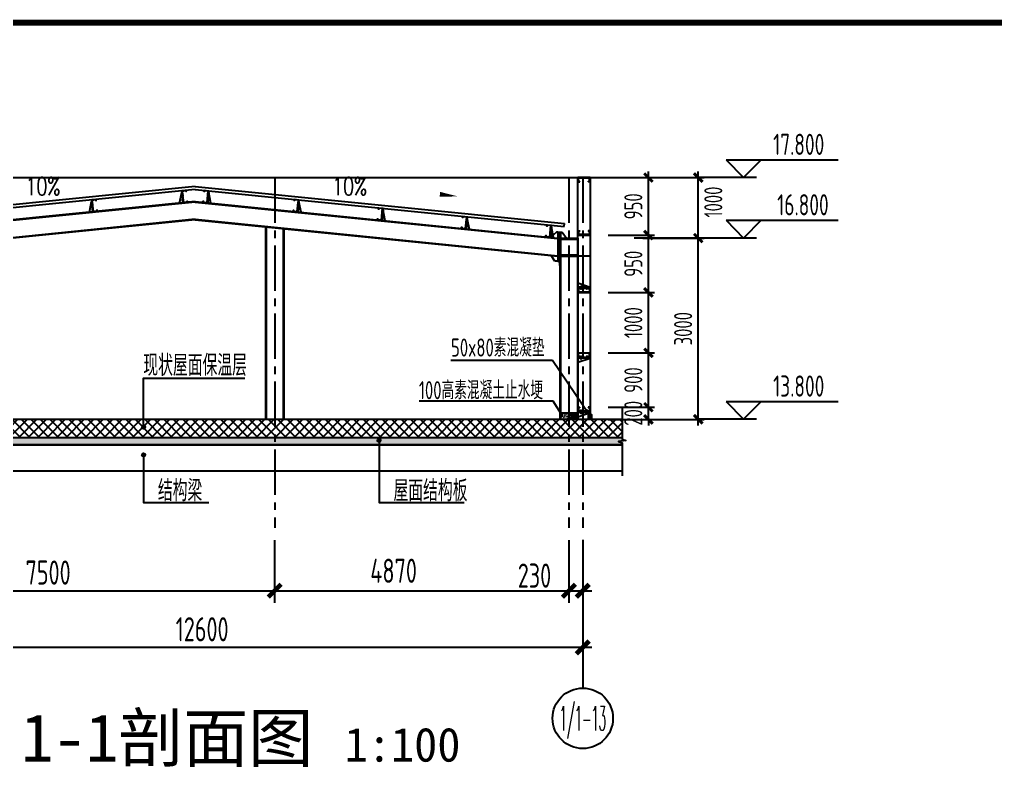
# Model space of a CAD drawing. Extents: x 670693 to 730093, y 227832 to 493926.
# Drawn here: x 682709 to 698863, y 303745 to 316206 of the extents above; entities that cross this region are included whole.
import ezdxf
from ezdxf.enums import TextEntityAlignment as Align

# ---------------------------------------------------------------- set-up
doc = ezdxf.new("R2010")
doc.units = 0
doc.header["$LTSCALE"] = 1000
doc.linetypes.add('30', pattern=[0])
doc.linetypes.add('CENTER2', pattern=[1.125, 0.75, -0.125, 0.125, -0.125])
doc.layers.get('0').update_dxf_attribs({"linetype": 'CONTINUOUS'})
doc.layers.get('Defpoints').update_dxf_attribs({"linetype": 'CONTINUOUS'})
for name, color, linetype in [('AXIS', 253, '30'), ('AXIS_DIM', 3, 'CONTINUOUS'), ('AXIS_NUM', 7, 'CONTINUOUS'), ('BEAM_CON', 3, 'CONTINUOUS'), ('DIM', 3, 'CONTINUOUS'), ('DIM_SYMB', 3, 'CONTINUOUS'), ('HATCH', 254, 'CONTINUOUS'), ('Prof', 2, 'CONTINUOUS'), ('PUB_TEXT', 7, 'CONTINUOUS'), ('PUB_TITLE', 4, 'CONTINUOUS'), ('PZ', 11, 'CONTINUOUS'), ('梁原位标注竖向', 7, 'CONTINUOUS')]:
    doc.layers.add(name, color=color, linetype=linetype)
doc.styles.add('_TCH_DIM', font='SIMPLEX', dxfattribs={"bigfont": 'GBCBIG'})
doc.styles.add('TSSD_Axis', font='Complex.shx', dxfattribs={"width": 0.7, "bigfont": 'hztxt.shx'})
doc.styles.add('TSSD_Dimension', font='Tssdeng.shx', dxfattribs={"width": 0.7, "bigfont": 'hztxt.shx'})
doc.styles.add('黑体', font='simhei.ttf')
doc.dimstyles.new('TSSD_100_100$0', dxfattribs={"dimtxt": 300, "dimasz": 100, "dimexe": 100, "dimexo": 300, "dimgap": 100, "dimtad": 1, "dimdec": 0, "dimzin": 0, "dimdsep": 46, "dimtxsty": 'TSSD_Dimension', "dimblk": 'ARCHTICK', "dimcen": 0, "dimdle": 100, "dimclrd": 3, "dimclre": 3, "dimclrt": 7, "dimazin": 0, "dimtfac": 1, "dimtdec": 0, "dimtix": 1, "dimtmove": 2, "dimatfit": 3, "dimldrblk": 'ARCHTICK', "dimfxl": 1, "dimtolj": 1, "dimtzin": 0, "dimarcsym": 0})
pattern_1 = [(45, (759558.17, 381594.03), (-78.57724, 78.57724), []), (135, (759558.17, 381594.03), (-78.57724, -78.57724), [])]
pattern_2 = [(130, (611676.564, 381594.028), (-35.863009, -3.137607), [3.75, -41.25]), (185, (611676.564, 381594.03), (6.937567, 37.609607), [3, -33]), (79.5486, (611673.575, 381593.767), (-28.925469, 34.471977), [3.18701, -35.057106]), (133.8158, (611676.564, 381604.03), (-53.362052, -8.27595), [5.625, -61.875]), (83.3644, (611672.117, 381603.34), (-46.733135, 48.705894), [4.780514, -52.58565]), (188.8158, (611676.564, 381604.03), (-46.733097, 48.70593), [4.5, -49.5]), (159, (611671.564, 381601.528), (-29.845353, -20.1309445), [3.75, -41.25]), (214, (611671.564, 381601.53), (-12.165767, 36.257502), [3, -33]), (108.5486, (611669.077, 381599.85), (-42.011131, 16.126525), [3.18701, -35.057106]), (142.5, (611676.564, 381594.028), (-0.6079928, 16.6446927), [0, -32.6, 0, -33.5, 0, -33.125]), (172.5, (611676.564, 381594.028), (-13.153477, 19.7205856), [0, -19.1, 0, -31.85, 0, -12.625]), (212.5, (611687.714, 381594.028), (-26.6911218, -1.1277436), [0, -12.5, 0, -39, 0, -51.75]), (222.5, (611692.714, 381594.028), (-29.1593085, 5.005249), [0, -16.25, 0, -25.9, 0, -36.75])]

# ---------------------------------------------------------------- blocks, each defined once
blk = doc.blocks.new('_ArchTick')
at = {"color": 0, "linetype": 'ByBlock', "const_width": 0.5}
blk.add_lwpolyline([(-0.71, -0.71), (0.71, 0.71)], dxfattribs=at)
blk = doc.blocks.new('*D13')
at = {"layer": 'Defpoints', "color": 0, "transparency": 16777216}
for p in [(692152, 309789), (693119, 309789), (692152, 309589)]:
    blk.add_point(p, dxfattribs=at)
at = {"layer": 'DIM', "color": 3, "lineweight": -2, "transparency": 16777216}
for p, q in [((693119, 309789), (693119, 309889)), ((692452, 309789), (693219, 309789)), ((693119, 309589), (693119, 309789)), ((692452, 309589), (693219, 309589)), ((693119, 309589), (693119, 309489))]:
    blk.add_line(p, q, dxfattribs=at)
at = {"layer": 'DIM', "color": 3, "lineweight": -2, "transparency": 16777216, "xscale": 100, "yscale": 100, "zscale": 100}
for p, rotation in [((693119, 309789), 270), ((693119, 309589), 90)]:
    blk.add_blockref('_ArchTick', p, dxfattribs=dict(at, rotation=rotation))
at = {"layer": 'DIM', "color": 7, "transparency": 16777216, "insert": (692869, 309689), "char_height": 300, "attachment_point": 5, "rotation": 90, "style": 'TSSD_Dimension'}
blk.add_mtext('\\A1;200', dxfattribs=at)
blk = doc.blocks.new('*D14')
at = {"layer": 'Defpoints', "color": 0, "transparency": 16777216}
for p in [(692152, 310689), (693119, 310689), (692152, 309789)]:
    blk.add_point(p, dxfattribs=at)
at = {"layer": 'DIM', "color": 3, "lineweight": -2, "transparency": 16777216}
for p, q in [((692452, 310689), (693219, 310689)), ((693119, 309689), (693119, 310789)), ((692452, 309789), (693219, 309789))]:
    blk.add_line(p, q, dxfattribs=at)
at = {"layer": 'DIM', "color": 3, "lineweight": -2, "transparency": 16777216, "xscale": 100, "yscale": 100, "zscale": 100}
for p, rotation in [((693119, 310689), 90), ((693119, 309789), 270)]:
    blk.add_blockref('_ArchTick', p, dxfattribs=dict(at, rotation=rotation))
at = {"layer": 'DIM', "color": 7, "transparency": 16777216, "insert": (692869, 310239), "char_height": 300, "attachment_point": 5, "rotation": 90, "style": 'TSSD_Dimension'}
blk.add_mtext('\\A1;900', dxfattribs=at)
blk = doc.blocks.new('*D15')
at = {"layer": 'Defpoints', "color": 0, "transparency": 16777216}
for p in [(692152, 311689), (693119, 311689), (692152, 310689)]:
    blk.add_point(p, dxfattribs=at)
at = {"layer": 'DIM', "color": 3, "lineweight": -2, "transparency": 16777216}
for p, q in [((693119, 310589), (693119, 311789)), ((692452, 311689), (693219, 311689)), ((692452, 310689), (693219, 310689))]:
    blk.add_line(p, q, dxfattribs=at)
at = {"layer": 'DIM', "color": 3, "lineweight": -2, "transparency": 16777216, "xscale": 100, "yscale": 100, "zscale": 100}
for p, rotation in [((693119, 311689), 90), ((693119, 310689), 270)]:
    blk.add_blockref('_ArchTick', p, dxfattribs=dict(at, rotation=rotation))
at = {"layer": 'DIM', "color": 7, "transparency": 16777216, "insert": (692869, 311189), "char_height": 300, "attachment_point": 5, "rotation": 90, "style": 'TSSD_Dimension'}
blk.add_mtext('\\A1;1000', dxfattribs=at)
blk = doc.blocks.new('*D16')
at = {"layer": 'Defpoints', "color": 0, "transparency": 16777216}
for p in [(692152, 312639), (693119, 312639), (692152, 311689)]:
    blk.add_point(p, dxfattribs=at)
at = {"layer": 'DIM', "color": 3, "lineweight": -2, "transparency": 16777216}
for p, q in [((692452, 312639), (693219, 312639)), ((693119, 311589), (693119, 312739)), ((692452, 311689), (693219, 311689))]:
    blk.add_line(p, q, dxfattribs=at)
at = {"layer": 'DIM', "color": 3, "lineweight": -2, "transparency": 16777216, "xscale": 100, "yscale": 100, "zscale": 100}
for p, rotation in [((693119, 312639), 90), ((693119, 311689), 270)]:
    blk.add_blockref('_ArchTick', p, dxfattribs=dict(at, rotation=rotation))
at = {"layer": 'DIM', "color": 7, "transparency": 16777216, "insert": (692869, 312164), "char_height": 300, "attachment_point": 5, "rotation": 90, "style": 'TSSD_Dimension'}
blk.add_mtext('\\A1;950', dxfattribs=at)
blk = doc.blocks.new('*D17')
at = {"layer": 'Defpoints', "color": 0, "transparency": 16777216}
for p in [(692152, 313589), (693119, 313589), (692152, 312639)]:
    blk.add_point(p, dxfattribs=at)
at = {"layer": 'DIM', "color": 3, "lineweight": -2, "transparency": 16777216}
for p, q in [((692452, 313589), (693219, 313589)), ((693119, 312539), (693119, 313689)), ((692452, 312639), (693219, 312639))]:
    blk.add_line(p, q, dxfattribs=at)
at = {"layer": 'DIM', "color": 3, "lineweight": -2, "transparency": 16777216, "xscale": 100, "yscale": 100, "zscale": 100}
for p, rotation in [((693119, 313589), 90), ((693119, 312639), 270)]:
    blk.add_blockref('_ArchTick', p, dxfattribs=dict(at, rotation=rotation))
at = {"layer": 'DIM', "color": 7, "transparency": 16777216, "insert": (692869, 313114), "char_height": 300, "attachment_point": 5, "rotation": 90, "style": 'TSSD_Dimension'}
blk.add_mtext('\\A1;950', dxfattribs=at)
blk = doc.blocks.new('*D18')
at = {"layer": 'Defpoints', "color": 0, "transparency": 16777216}
for p in [(692727, 312589), (693943, 312589), (692727, 309589)]:
    blk.add_point(p, dxfattribs=at)
at = {"layer": 'DIM', "color": 3, "lineweight": -2, "transparency": 16777216}
for p, q in [((693027, 312589), (694043, 312589)), ((693943, 309489), (693943, 312689)), ((693027, 309589), (694043, 309589))]:
    blk.add_line(p, q, dxfattribs=at)
at = {"layer": 'DIM', "color": 3, "lineweight": -2, "transparency": 16777216, "xscale": 100, "yscale": 100, "zscale": 100}
for p, rotation in [((693943, 312589), 90), ((693943, 309589), 270)]:
    blk.add_blockref('_ArchTick', p, dxfattribs=dict(at, rotation=rotation))
at = {"layer": 'DIM', "color": 7, "transparency": 16777216, "insert": (693693, 311089), "char_height": 300, "attachment_point": 5, "rotation": 90, "style": 'TSSD_Dimension'}
blk.add_mtext('\\A1;3000', dxfattribs=at)
blk = doc.blocks.new('*D19')
at = {"layer": 'Defpoints', "color": 0, "transparency": 16777216}
for p in [(692727, 313589), (693943, 313589), (692727, 312589)]:
    blk.add_point(p, dxfattribs=at)
at = {"layer": 'DIM', "color": 3, "lineweight": -2, "transparency": 16777216}
for p, q in [((693027, 313589), (694043, 313589)), ((693943, 312489), (693943, 313689)), ((693027, 312589), (694043, 312589))]:
    blk.add_line(p, q, dxfattribs=at)
at = {"layer": 'DIM', "color": 3, "lineweight": -2, "transparency": 16777216, "xscale": 100, "yscale": 100, "zscale": 100}
for p, rotation in [((693943, 313589), 90), ((693943, 312589), 270)]:
    blk.add_blockref('_ArchTick', p, dxfattribs=dict(at, rotation=rotation))
at = {"layer": 'DIM', "color": 7, "transparency": 16777216, "insert": (694193, 313185), "char_height": 300, "attachment_point": 5, "rotation": 90, "style": 'TSSD_Dimension'}
blk.add_mtext('\\A1;1000', dxfattribs=at)
blk = doc.blocks.new('23xc')
at = {"color": 3}
for q in [(43, 176), (52, 5)]:
    blk.add_line((35, 175), q, dxfattribs=at)
at = {"layer": 'DIM', "color": 3}
for p, q in [((0, 0), (35, 175)), ((68, 121), (27, 117)), ((73, 49), (32, 45))]:
    blk.add_line(p, q, dxfattribs=at)
blk.add_lwpolyline([(111, 192), (109, 212), (40, 205), (60, 6), (129, 13), (127, 33), (123, 33), (125, 17), (63, 10), (44, 201), (106, 208), (107, 192), (111, 192), (109, 212)], dxfattribs=at)
blk = doc.blocks.new('ts_axno')
at = {"color": 0, "linetype": 'ByBlock', "lineweight": -2}
blk.add_circle((0, 0), 0.5, dxfattribs=at)
at = {"color": 0, "linetype": 'ByBlock', "lineweight": -2, "style": 'TSSD_Axis', "width": 0.7}
blk.add_attdef('A', text='', height=0.6, dxfattribs=at).set_placement((0, 0), align=Align.MIDDLE_CENTER)
blk = doc.blocks.new('*D20')
at = {"layer": 'Defpoints', "color": 0, "transparency": 16777216}
for p in [(679432, 307992), (686932, 307992), (686932, 306753)]:
    blk.add_point(p, dxfattribs=at)
at = {"layer": 'DIM', "color": 3, "lineweight": -2, "transparency": 16777216}
for p, q in [((679432, 307592), (679432, 306553)), ((686932, 307592), (686932, 306553)), ((679282, 306753), (687082, 306753))]:
    blk.add_line(p, q, dxfattribs=at)
at = {"layer": 'DIM', "color": 3, "lineweight": -2, "transparency": 16777216, "xscale": 150, "yscale": 150, "zscale": 150, "rotation": 180}
blk.add_blockref('_ArchTick', (679432, 306753), dxfattribs=at)
at = {"layer": 'DIM', "color": 3, "lineweight": -2, "transparency": 16777216, "xscale": 150, "yscale": 150, "zscale": 150}
blk.add_blockref('_ArchTick', (686932, 306753), dxfattribs=at)
at = {"layer": 'DIM', "color": 7, "transparency": 16777216, "insert": (683182, 307053), "char_height": 400, "attachment_point": 5, "style": 'TSSD_Dimension'}
blk.add_mtext('\\A1;7500', dxfattribs=at)
blk = doc.blocks.new('*D21')
at = {"layer": 'Defpoints', "color": 0, "transparency": 16777216}
for p in [(691802, 307992), (692032, 307992), (692032, 306753)]:
    blk.add_point(p, dxfattribs=at)
at = {"layer": 'DIM', "color": 3, "lineweight": -2, "transparency": 16777216}
for p, q in [((691802, 307592), (691802, 306553)), ((692032, 307592), (692032, 306553)), ((691652, 306753), (692182, 306753))]:
    blk.add_line(p, q, dxfattribs=at)
at = {"layer": 'DIM', "color": 3, "lineweight": -2, "transparency": 16777216, "xscale": 150, "yscale": 150, "zscale": 150, "rotation": 180}
blk.add_blockref('_ArchTick', (691802, 306753), dxfattribs=at)
at = {"layer": 'DIM', "color": 3, "lineweight": -2, "transparency": 16777216, "xscale": 150, "yscale": 150, "zscale": 150}
blk.add_blockref('_ArchTick', (692032, 306753), dxfattribs=at)
at = {"layer": 'DIM', "color": 7, "transparency": 16777216, "insert": (691233, 307003), "char_height": 400, "attachment_point": 5, "style": 'TSSD_Dimension'}
blk.add_mtext('\\A1;230', dxfattribs=at)
blk = doc.blocks.new('*D22')
at = {"layer": 'Defpoints', "color": 0, "transparency": 16777216}
for p in [(679432, 307993), (692032, 307993), (679432, 305815)]:
    blk.add_point(p, dxfattribs=at)
at = {"layer": 'DIM', "color": 3, "lineweight": -2, "transparency": 16777216}
for p, q in [((679432, 307593), (679432, 305615)), ((692032, 307593), (692032, 305615)), ((692182, 305815), (679282, 305815))]:
    blk.add_line(p, q, dxfattribs=at)
at = {"layer": 'DIM', "color": 3, "lineweight": -2, "transparency": 16777216, "xscale": 150, "yscale": 150, "zscale": 150, "rotation": 180}
blk.add_blockref('_ArchTick', (679432, 305815), dxfattribs=at)
at = {"layer": 'DIM', "color": 3, "lineweight": -2, "transparency": 16777216, "xscale": 150, "yscale": 150, "zscale": 150}
blk.add_blockref('_ArchTick', (692032, 305815), dxfattribs=at)
at = {"layer": 'DIM', "color": 7, "transparency": 16777216, "insert": (685732, 306115), "char_height": 400, "attachment_point": 5, "style": 'TSSD_Dimension'}
blk.add_mtext('\\A1;12600', dxfattribs=at)
blk = doc.blocks.new('*D129')
at = {"layer": 'Defpoints', "color": 0, "transparency": 16777216}
for p in [(686932, 307992), (691802, 307992), (691802, 306753)]:
    blk.add_point(p, dxfattribs=at)
at = {"layer": 'DIM', "color": 3, "lineweight": -2, "transparency": 16777216}
for p, q in [((686932, 307592), (686932, 306553)), ((691802, 307592), (691802, 306553)), ((686782, 306753), (691952, 306753))]:
    blk.add_line(p, q, dxfattribs=at)
at = {"layer": 'DIM', "color": 3, "lineweight": -2, "transparency": 16777216, "xscale": 150, "yscale": 150, "zscale": 150, "rotation": 180}
blk.add_blockref('_ArchTick', (686932, 306753), dxfattribs=at)
at = {"layer": 'DIM', "color": 3, "lineweight": -2, "transparency": 16777216, "xscale": 150, "yscale": 150, "zscale": 150}
blk.add_blockref('_ArchTick', (691802, 306753), dxfattribs=at)
at = {"layer": 'DIM', "color": 7, "transparency": 16777216, "insert": (688901, 307083), "char_height": 400, "attachment_point": 5, "style": 'TSSD_Dimension'}
blk.add_mtext('\\A1;4870', dxfattribs=at)

msp = doc.modelspace()

# ---------------------------------------------------------------- hatches: boundary and pattern name
h = msp.add_hatch(color=0)
edge = h.paths.add_edge_path()
edge.add_arc((684761.8, 309459.2), 27.3, 0, 360)
h = msp.add_hatch(color=0)
edge = h.paths.add_edge_path()
edge.add_arc((688661.2, 309240.6), 27.3, 0, 360)
h = msp.add_hatch(color=0)
edge = h.paths.add_edge_path()
edge.add_arc((684761.8, 308999.4), 27.3, 0, 360)
at = {"layer": 'HATCH'}
h = msp.add_hatch(dxfattribs=at)
h.set_pattern_fill('CONCRETE', color=256, scale=5, style=0)
h.set_pattern_definition(pattern_2)
h.paths.add_polyline_path([(691662.4, 309689.1), (691802.4, 309689.1), (691802.4, 309589.1), (691662.4, 309589.1)])
h = msp.add_hatch(dxfattribs=at)
h.set_pattern_fill('CONCRETE', color=256, scale=5, style=0)
h.set_pattern_definition(pattern_2)
h.paths.add_polyline_path([(691802.4, 309689.1), (691942.4, 309689.1), (691942.4, 309589.1), (691802.4, 309589.1)])
h = msp.add_hatch(dxfattribs=at)
h.set_pattern_fill('HOLE_MATETIEL', color=256, scale=35, style=0)
h.set_pattern_definition(pattern_1)
h.paths.add_polyline_path([(691802.4, 309589.1), (679432.4, 309589.1), (679432.4, 309289.1), (691802.4, 309289.1)])
h = msp.add_hatch(dxfattribs=at)
h.set_pattern_fill('HOLE_MATETIEL', color=256, scale=35, style=0)
h.set_pattern_definition(pattern_1)
h.paths.add_polyline_path([(692032.4, 309589.1), (691802.4, 309589.1), (691802.4, 309289.1), (692032.4, 309289.1)])
h = msp.add_hatch(dxfattribs=at)
h.set_pattern_fill('HOLE_MATETIEL', color=256, scale=35, style=0)
h.set_pattern_definition([(135, (611676.56, 381594.03), (78.57724, 78.57724), []), (45, (611676.56, 381594.03), (78.57724, -78.57724), [])])
h.paths.add_polyline_path([(691802.4, 309589.1), (692506.3, 309589.1), (692506.3, 309289.1), (691802.4, 309289.1)])
h = msp.add_hatch(dxfattribs=at)
h.set_pattern_fill('HOLE_MATETIEL', color=256, scale=35, style=0)
h.set_pattern_definition(pattern_1)
h.paths.add_polyline_path([(692682.5, 309589.1), (692032.4, 309589.1), (692032.4, 309289.1), (692682.5, 309289.1)])
h = msp.add_hatch(dxfattribs=at)
h.set_pattern_fill('CONCRETE', color=256, scale=5, style=0)
h.set_pattern_definition([(50, (13070, 0), (35.8630091, -3.1376067), [3.75, -41.25]), (355, (13070, 0), (-6.9375667, 37.6096067), [3, -33]), (100.4514, (13072.99, -0.26), (28.9254691, 34.4719771), [3.1870095, -35.0571056]), (46.1842, (13070, 10), (53.3620524, -8.2759507), [5.625, -61.875]), (96.6356, (13074.447, 9.31), (46.7331353, 48.7058935), [4.7805144, -52.58565]), (351.1842, (13070, 10), (46.7330973, 48.70593), [4.5, -49.5]), (21, (13075, 7.5), (29.8453526, -20.1309445), [3.75, -41.25]), (326, (13075, 7.5), (12.1657666, 36.2575023), [3, -33]), (71.4514, (13077.487, 5.822), (42.0111314, 16.1265248), [3.1870095, -35.0571056]), (37.5, (13070, 0), (0.60799277, 16.6446927), [0, -32.6, 0, -33.5, 0, -33.125]), (7.5, (13070, 0), (13.15347687, 19.7205856), [0, -19.1, 0, -31.85, 0, -12.625]), (327.5, (13058.85, 0), (26.6911218, -1.12774359), [0, -12.5, 0, -39, 0, -51.75]), (317.5, (13053.85, 0), (29.1593085, 5.0052491), [0, -16.25, 0, -25.9, 0, -36.75])])
h.paths.add_polyline_path([(692125.8, 309669.1), (692175.8, 309669.1), (692175.8, 309589.1), (692125.8, 309589.1)])
h = msp.add_hatch(dxfattribs=at)
h.set_pattern_fill('ARMORED', color=256, scale=25, style=0)
h.set_pattern_definition([(50, (759558.17, 381594.03), (179.31505, -15.68803), [18.75, -206.25]), (355, (759558.17, 381594.03), (-34.68783, 188.04803), [15, -165]), (100.4514, (759573.12, 381592.72), (144.62735, 172.35989), [15.93505, -175.28553]), (46.1842, (759558.17, 381644.03), (266.81026, -41.37975), [28.125, -309.375]), (96.6356, (759580.4, 381640.58), (233.6657, 243.52947), [23.9026, -262.92825]), (351.1842, (759558.17, 381644.03), (233.6655, 243.52965), [22.5, -247.5]), (21, (759583.17, 381631.53), (149.22676, -100.65472), [18.75, -206.25]), (326, (759583.17, 381631.53), (60.82883, 181.2875), [15, -165]), (71.4514, (759595.61, 381623.14), (210.05566, 80.63262), [15.93505, -175.28553]), (37.5, (759558.175, 381594.03), (3.039964, 83.223463), [0, -163, 0, -167.5, 0, -165.625]), (7.5, (759558.175, 381594.03), (65.767384, 98.60293), [0, -95.5, 0, -159.25, 0, -63.125]), (327.5, (759502.425, 381594.03), (133.45561, -5.638718), [0, -62.5, 0, -195, 0, -258.75]), (317.5, (759477.42, 381594.03), (145.79654, 25.02625), [0, -81.25, 0, -129.5, 0, -183.75]), (45, (759558.17, 381594.03), (-88.38835, 88.38835), [])])
h.paths.add_polyline_path([(678728.4, 309289.1), (692682.5, 309289.1), (692682.5, 309260.8), (692745.8, 309238.2), (692625.3, 309224.5), (692682.5, 309201.1), (692682.5, 309169.1), (678728.4, 309169.1), (678728.4, 309201.1), (678671.3, 309224.5), (678791.7, 309238.2), (678728.4, 309260.8)])

# ---------------------------------------------------------------- linework, layer by layer
at = {"color": 3}
for p, q in [((679282.4, 313589.1), (691952.4, 313589.1)), ((692152.4, 313589.1), (691952.4, 313589.1)), ((691952.4, 312589.1), (691952.4, 313589.1)), ((692152.4, 313589.1), (692152.4, 309669.1)), ((686782.4, 312773.9), (686782.4, 309589.1)), ((686792.4, 312772.9), (686792.4, 309589.1)), ((687072.4, 312744.7), (687072.4, 309589.1)), ((687082.4, 312743.7), (687082.4, 309589.1)), ((691595.2, 312689.1), (691499.8, 312600.9)), ((691617.2, 312689.1), (691595.2, 312689.1)), ((691617.2, 312689.1), (691662.4, 312689.1)), ((691617.2, 312689.1), (691617.2, 312204.8)), ((691639.8, 312689.1), (691639.8, 312204.8)), ((691639.8, 312204.8), (691639.8, 312689.1)), ((691662.4, 312689.1), (691662.4, 309589.1)), ((691662.4, 312689.1), (691692.1, 312689.1)), ((691662.4, 312589.1), (691952.4, 312589.1)), ((691692.1, 312689.1), (691762.3, 312589.1)), ((691942.4, 312589.1), (691942.4, 309589.1)), ((691952.4, 312589.1), (691952.4, 309589.1)), ((691662.4, 312572.2), (691942.4, 312572.2)), ((691569.1, 312204.8), (691511.1, 312298.2)), ((691662.4, 312308.6), (691942.4, 312308.6)), ((691662.4, 312291.6), (691942.4, 312291.6)), ((692152.4, 312289.1), (691952.4, 312289.1)), ((691617.2, 312204.8), (691569.1, 312204.8)), ((691617.2, 312204.8), (691639.8, 312204.8)), ((691639.8, 312204.8), (691652.4, 312105.7)), ((691652.1, 312108.6), (691662.4, 312108.6)), ((691652.4, 312105.7), (691652.4, 309589.1)), ((691530.3, 310563.3), (689848.9, 310563.3)), ((692157, 309639.1), (691530.3, 310563.3)), ((691539.8, 309891.6), (689324.7, 309891.6)), ((691704, 309636.7), (691539.8, 309891.6))]:
    msp.add_line(p, q, dxfattribs=at)
at = {"color": 6}
for p, q in [((692152.4, 313589.1), (693683.2, 313589.1)), ((685617.4, 313192.6), (679617.6, 312589.1)), ((685618.2, 313184.6), (679618.4, 312581.1)), ((685616.6, 313184.6), (691616.4, 312581.1)), ((685617.4, 313192.6), (691617.2, 312589.1)), ((685617.4, 312899.1), (679617.6, 312295.6)), ((685617.4, 312891.1), (679617.6, 312287.6)), ((685617.4, 312899.1), (691617.2, 312295.6)), ((685617.4, 312891.1), (691617.2, 312287.6))]:
    msp.add_line(p, q, dxfattribs=at)
at = {"color": 0}
for p, q in [((685617.4, 313443.8), (679505.3, 312829)), ((685617.4, 313393.6), (679510.3, 312779.3)), ((685617.4, 313443.8), (691729.4, 312829)), ((685617.4, 313393.6), (691724.4, 312779.3)), ((691724.4, 312779.3), (691729.4, 312829)), ((694781.4, 312589.1), (692883.7, 312589.1)), ((691942.4, 309689.1), (691662.4, 309689.1)), ((678728.4, 309589.1), (692682.5, 309589.1)), ((678728.4, 309289.1), (692682.5, 309289.1)), ((678728.4, 309169.1), (692682.5, 309169.1)), ((678728.4, 308739.1), (692682.5, 308739.1))]:
    msp.add_line(p, q, dxfattribs=at)
at = {"color": 3}
for points in [[(684761.8, 309486.5), (684761.8, 310270.5), (686438.2, 310270.5)], [(688661.2, 309213.4), (688661.2, 308210.8), (690068.5, 308210.8)], [(684761.8, 308972.1), (684761.8, 308210.8), (685840.6, 308210.8)]]:
    msp.add_lwpolyline(points, dxfattribs=at)
at = {"color": 0}
for points in [[(692682.5, 309780.2), (692682.5, 309260.8), (692745.8, 309238.2), (692625.3, 309224.5), (692682.5, 309201.1), (692682.5, 308654.6)], [(678728.4, 309289.1), (692682.5, 309289.1), (692682.5, 309260.8), (692745.8, 309238.2), (692625.3, 309224.5), (692682.5, 309201.1), (692682.5, 309169.1), (678728.4, 309169.1), (678728.4, 309201.1), (678671.3, 309224.5), (678791.7, 309238.2), (678728.4, 309260.8), (678728.4, 309289.1), (692682.5, 309289.1)]]:
    msp.add_lwpolyline(points, dxfattribs=at)
at = {"color": 3}
for centre in [(684761.8, 309459.2), (688661.2, 309240.6), (684761.8, 308999.4)]:
    msp.add_circle(centre, 27.3, dxfattribs=at)
at = {"layer": 'AXIS', "linetype": 'CENTER2'}
for p, q in [((686932.4, 313589.1), (686932.4, 307791.7)), ((691802.4, 313589.1), (691802.4, 307791.7)), ((692032.4, 313589.1), (692032.4, 307791.7))]:
    msp.add_line(p, q, dxfattribs=at)
at = {"layer": 'AXIS', "color": 3, "linetype": 'ByBlock'}
msp.add_line((692032.4, 307199.9), (692032.4, 305141.5), dxfattribs=at)
at = {"layer": 'AXIS_DIM'}
for p, q in [((691959.4, 313534.1), (691959.4, 313574.1)), ((691967.4, 313589.1), (692137.4, 313589.1)), ((692137.4, 313582.1), (691967.4, 313582.1)), ((692145.4, 313534.1), (692145.4, 313574.1)), ((692152.4, 313574.1), (692152.4, 313534.1)), ((691982.4, 313526.1), (691967.4, 313526.1)), ((691967.4, 313519.1), (691982.4, 313519.1)), ((691982.4, 313519.1), (691982.4, 313526.1)), ((692122.4, 313519.1), (692122.4, 313526.1)), ((692122.4, 313526.1), (692137.4, 313526.1)), ((692137.4, 313519.1), (692122.4, 313519.1)), ((691959.4, 312694.1), (691959.4, 312654.1)), ((691967.4, 312709.1), (691982.4, 312709.1)), ((691982.4, 312702.1), (691967.4, 312702.1)), ((692137.4, 312646.1), (691967.4, 312646.1)), ((691967.4, 312639.1), (692137.4, 312639.1)), ((691982.4, 312709.1), (691982.4, 312702.1)), ((692137.4, 312709.1), (692122.4, 312709.1)), ((692122.4, 312709.1), (692122.4, 312702.1)), ((692122.4, 312702.1), (692137.4, 312702.1)), ((692145.4, 312694.1), (692145.4, 312654.1)), ((692152.4, 312654.1), (692152.4, 312694.1)), ((692012.9, 311778.1), (691991.9, 311778.1)), ((691991.9, 311778.1), (691991.9, 311775.6)), ((691992, 311778.1), (691992, 311785.5)), ((691992, 311785.5), (692012.8, 311785.5)), ((691996.9, 311789.7), (691996.9, 311771.6)), ((691997.2, 311789.7), (691996.9, 311789.7)), ((691996.9, 311789.7), (692007.9, 311789.7)), ((691997.2, 311785.5), (691997.2, 311778.1)), ((692007.6, 311785.5), (692007.6, 311778.1)), ((692007.9, 311789.7), (692007.9, 311771.6)), ((692012.8, 311785.5), (692012.8, 311778.1)), ((692012.9, 311778.1), (692012.9, 311775.6)), ((692091.9, 311778.1), (692091.9, 311775.6)), ((692091.9, 311778.1), (692112.9, 311778.1)), ((692092, 311785.5), (692092, 311778.1)), ((692112.8, 311785.5), (692092, 311785.5)), ((692107.9, 311789.7), (692096.9, 311789.7)), ((692096.9, 311789.7), (692096.9, 311771.6)), ((692097.2, 311785.5), (692097.2, 311778.1)), ((692107.6, 311789.7), (692107.9, 311789.7)), ((692107.6, 311785.5), (692107.6, 311778.1)), ((692107.9, 311789.7), (692107.9, 311771.6)), ((692112.8, 311778.1), (692112.8, 311785.5)), ((692112.9, 311778.1), (692112.9, 311775.6)), ((691959.4, 311744.1), (691959.4, 311704.1)), ((691967.4, 311759.1), (691982.4, 311759.1)), ((691982.4, 311752.1), (691967.4, 311752.1)), ((692137.4, 311696.1), (691967.4, 311696.1)), ((691967.4, 311689.1), (692137.4, 311689.1)), ((691982.4, 311759.1), (691982.4, 311752.1)), ((691991.9, 311775.6), (692012.9, 311775.6)), ((691991.9, 311759.1), (692012.9, 311759.1)), ((691991.9, 311756.6), (691991.9, 311759.1)), ((692012.9, 311756.6), (691991.9, 311756.6)), ((691992, 311756.6), (691992, 311749.2)), ((691992, 311749.2), (692012.8, 311749.2)), ((691996.4, 311775.6), (691996.4, 311771.6)), ((691996.5, 311775.6), (691996.4, 311775.6)), ((691996.4, 311775.6), (691996.7, 311775.6)), ((691996.4, 311771.6), (691996.4, 311756.6)), ((692008.4, 311771.6), (691996.4, 311771.6)), ((691996.4, 311759.1), (691996.7, 311759.1)), ((691996.5, 311759.1), (691996.4, 311759.1)), ((691996.9, 311771.6), (691996.9, 311756.6)), ((691997.2, 311746), (691997.2, 311756.6)), ((691997.2, 311746), (692007.6, 311746)), ((691997.2, 311746), (691997.2, 311746)), ((692007.6, 311746), (692007.6, 311756.6)), ((692007.9, 311771.6), (692007.9, 311756.6)), ((692008.4, 311771.6), (692008.1, 311771.6)), ((692008.2, 311771.6), (692008.4, 311771.6)), ((692008.4, 311775.6), (692008.4, 311771.6)), ((692008.4, 311771.6), (692008.4, 311756.6)), ((692012.9, 311775.6), (692012.6, 311775.6)), ((692012.9, 311759.1), (692012.6, 311759.1)), ((692012.8, 311749.2), (692012.8, 311756.6)), ((692012.9, 311756.6), (692012.9, 311759.1)), ((692091.9, 311775.6), (692092.1, 311775.6)), ((692112.9, 311775.6), (692091.9, 311775.6)), ((692091.9, 311756.6), (692091.9, 311759.1)), ((692112.9, 311759.1), (692091.9, 311759.1)), ((692091.9, 311759.1), (692092.1, 311759.1)), ((692091.9, 311756.6), (692112.9, 311756.6)), ((692092, 311749.2), (692092, 311756.6)), ((692112.8, 311749.2), (692092, 311749.2)), ((692096.4, 311775.6), (692096.4, 311771.6)), ((692096.4, 311771.6), (692108.4, 311771.6)), ((692096.4, 311771.6), (692096.7, 311771.6)), ((692096.5, 311771.6), (692096.4, 311771.6)), ((692096.4, 311771.6), (692096.4, 311756.6)), ((692096.9, 311771.6), (692096.9, 311756.6)), ((692097.2, 311746), (692097.2, 311756.6)), ((692107.6, 311746), (692097.2, 311746)), ((692107.6, 311746), (692107.6, 311756.6)), ((692107.6, 311746), (692107.6, 311746)), ((692107.9, 311771.6), (692107.9, 311756.6)), ((692108.4, 311775.6), (692108.1, 311775.6)), ((692108.4, 311759.1), (692108.1, 311759.1)), ((692108.2, 311775.6), (692108.4, 311775.6)), ((692108.2, 311759.1), (692108.4, 311759.1)), ((692108.4, 311775.6), (692108.4, 311771.6)), ((692108.4, 311771.6), (692108.4, 311756.6)), ((692112.8, 311756.6), (692112.8, 311749.2)), ((692112.9, 311756.6), (692112.9, 311759.1)), ((692137.4, 311759.1), (692122.4, 311759.1)), ((692122.4, 311759.1), (692122.4, 311752.1)), ((692122.4, 311752.1), (692137.4, 311752.1)), ((692145.4, 311744.1), (692145.4, 311704.1)), ((692152.4, 311775.6), (692152.4, 311766.1)), ((692152.4, 311704.1), (692152.4, 311744.1)), ((691959.4, 310634.1), (691959.4, 310674.1)), ((691967.4, 310689.1), (692137.4, 310689.1)), ((692137.4, 310682.1), (691967.4, 310682.1)), ((692145.4, 310634.1), (692145.4, 310674.1)), ((692152.4, 310674.1), (692152.4, 310634.1)), ((691982.4, 310626.1), (691967.4, 310626.1)), ((691967.4, 310619.1), (691982.4, 310619.1)), ((691982.4, 310619.1), (691982.4, 310626.1)), ((691991.9, 310621.6), (691991.9, 310619.1)), ((692012.9, 310621.6), (691991.9, 310621.6)), ((691991.9, 310619.1), (692012.9, 310619.1)), ((691991.9, 310600), (691991.9, 310602.5)), ((691991.9, 310602.5), (692012.9, 310602.5)), ((692012.9, 310600), (691991.9, 310600)), ((691992, 310629), (692012.8, 310629)), ((691992, 310621.6), (691992, 310629)), ((691992, 310600), (691992, 310592.6)), ((691992, 310592.6), (692012.8, 310592.6)), ((691996.4, 310606.5), (691996.4, 310621.6)), ((691996.4, 310619.1), (691996.7, 310619.1)), ((691996.5, 310619.1), (691996.4, 310619.1)), ((691996.4, 310602.5), (691996.4, 310606.5)), ((692008.4, 310606.5), (691996.4, 310606.5)), ((691996.5, 310602.5), (691996.4, 310602.5)), ((691996.4, 310602.5), (691996.7, 310602.5)), ((691996.9, 310606.5), (691996.9, 310621.6)), ((691996.9, 310588.4), (691996.9, 310606.5)), ((691997.2, 310588.4), (691996.9, 310588.4)), ((691996.9, 310588.4), (692007.9, 310588.4)), ((691997.2, 310632.1), (692007.6, 310632.1)), ((691997.2, 310632.1), (691997.2, 310632.1)), ((691997.2, 310632.1), (691997.2, 310621.6)), ((691997.2, 310592.6), (691997.2, 310600)), ((692007.6, 310632.1), (692007.6, 310621.6)), ((692007.6, 310592.6), (692007.6, 310600)), ((692007.9, 310606.5), (692007.9, 310621.6)), ((692007.9, 310588.4), (692007.9, 310606.5)), ((692008.4, 310606.5), (692008.1, 310606.5)), ((692008.2, 310606.5), (692008.4, 310606.5)), ((692008.4, 310606.5), (692008.4, 310621.6)), ((692008.4, 310602.5), (692008.4, 310606.5)), ((692012.9, 310619.1), (692012.6, 310619.1)), ((692012.9, 310602.5), (692012.6, 310602.5)), ((692012.8, 310629), (692012.8, 310621.6)), ((692012.8, 310592.6), (692012.8, 310600)), ((692012.9, 310621.6), (692012.9, 310619.1)), ((692012.9, 310600), (692012.9, 310602.5)), ((692091.9, 310621.6), (692112.9, 310621.6)), ((692091.9, 310621.6), (692091.9, 310619.1)), ((692112.9, 310619.1), (692091.9, 310619.1)), ((692091.9, 310619.1), (692092.1, 310619.1)), ((692091.9, 310602.5), (692092.1, 310602.5)), ((692112.9, 310602.5), (692091.9, 310602.5)), ((692091.9, 310600), (692091.9, 310602.5)), ((692091.9, 310600), (692112.9, 310600)), ((692112.8, 310629), (692092, 310629)), ((692092, 310629), (692092, 310621.6)), ((692092, 310592.6), (692092, 310600)), ((692112.8, 310592.6), (692092, 310592.6)), ((692096.4, 310606.5), (692096.4, 310621.6)), ((692096.4, 310606.5), (692108.4, 310606.5)), ((692096.4, 310606.5), (692096.7, 310606.5)), ((692096.5, 310606.5), (692096.4, 310606.5)), ((692096.4, 310602.5), (692096.4, 310606.5)), ((692096.9, 310606.5), (692096.9, 310621.6)), ((692096.9, 310588.4), (692096.9, 310606.5)), ((692107.9, 310588.4), (692096.9, 310588.4)), ((692097.2, 310632.1), (692097.2, 310621.6)), ((692107.6, 310632.1), (692097.2, 310632.1)), ((692097.2, 310592.6), (692097.2, 310600)), ((692107.6, 310632.1), (692107.6, 310621.6)), ((692107.6, 310632.1), (692107.6, 310632.1)), ((692107.6, 310592.6), (692107.6, 310600)), ((692107.6, 310588.4), (692107.9, 310588.4)), ((692107.9, 310606.5), (692107.9, 310621.6)), ((692107.9, 310588.4), (692107.9, 310606.5)), ((692108.4, 310619.1), (692108.1, 310619.1)), ((692108.4, 310602.5), (692108.1, 310602.5)), ((692108.2, 310619.1), (692108.4, 310619.1)), ((692108.2, 310602.5), (692108.4, 310602.5)), ((692108.4, 310606.5), (692108.4, 310621.6)), ((692108.4, 310602.5), (692108.4, 310606.5)), ((692112.8, 310621.6), (692112.8, 310629)), ((692112.8, 310600), (692112.8, 310592.6)), ((692112.9, 310621.6), (692112.9, 310619.1)), ((692112.9, 310600), (692112.9, 310602.5)), ((692122.4, 310619.1), (692122.4, 310626.1)), ((692122.4, 310626.1), (692137.4, 310626.1)), ((692137.4, 310619.1), (692122.4, 310619.1)), ((692152.4, 310602.5), (692152.4, 310612.1)), ((691959.4, 309774.1), (691959.4, 309734.1)), ((691967.4, 309789.1), (691982.4, 309789.1)), ((691982.4, 309782.1), (691967.4, 309782.1)), ((692137.4, 309726.1), (691967.4, 309726.1)), ((691967.4, 309719.1), (692137.4, 309719.1)), ((691967.4, 309719.1), (692137.4, 309719.1)), ((691982.4, 309789.1), (691982.4, 309782.1)), ((691991.9, 309728.6), (691991.9, 309726.1)), ((692012.9, 309728.6), (691991.9, 309728.6)), ((691991.9, 309726.1), (692012.9, 309726.1)), ((691991.9, 309700), (691991.9, 309702.5)), ((691991.9, 309702.5), (692012.9, 309702.5)), ((692012.9, 309700), (691991.9, 309700)), ((691992, 309736), (692012.8, 309736)), ((691992, 309728.6), (691992, 309736)), ((691992, 309700), (691992, 309692.6)), ((691992, 309692.6), (692012.8, 309692.6)), ((691996.4, 309706.5), (691996.4, 309728.6)), ((691996.4, 309726.1), (691996.7, 309726.1)), ((691996.5, 309726.1), (691996.4, 309726.1)), ((691996.4, 309702.5), (691996.4, 309706.5)), ((692008.4, 309706.5), (691996.4, 309706.5)), ((691996.5, 309702.5), (691996.4, 309702.5)), ((691996.4, 309702.5), (691996.7, 309702.5)), ((691996.9, 309706.5), (691996.9, 309728.6)), ((691996.9, 309688.4), (691996.9, 309706.5)), ((691997.2, 309688.4), (691996.9, 309688.4)), ((691996.9, 309688.4), (692007.9, 309688.4)), ((691997.2, 309739.1), (692007.6, 309739.1)), ((691997.2, 309739.1), (691997.2, 309739.1)), ((691997.2, 309739.1), (691997.2, 309728.6)), ((691997.2, 309692.6), (691997.2, 309700)), ((692007.6, 309739.1), (692007.6, 309728.6)), ((692007.6, 309692.6), (692007.6, 309700)), ((692007.9, 309706.5), (692007.9, 309728.6)), ((692007.9, 309688.4), (692007.9, 309706.5)), ((692008.4, 309706.5), (692008.1, 309706.5)), ((692008.2, 309706.5), (692008.4, 309706.5)), ((692008.4, 309706.5), (692008.4, 309728.6)), ((692008.4, 309702.5), (692008.4, 309706.5)), ((692012.9, 309726.1), (692012.6, 309726.1)), ((692012.9, 309702.5), (692012.6, 309702.5)), ((692012.8, 309736), (692012.8, 309728.6)), ((692012.8, 309692.6), (692012.8, 309700)), ((692012.9, 309728.6), (692012.9, 309726.1)), ((692012.9, 309700), (692012.9, 309702.5)), ((692091.9, 309728.6), (692112.9, 309728.6)), ((692091.9, 309728.6), (692091.9, 309726.1)), ((692112.9, 309726.1), (692091.9, 309726.1)), ((692091.9, 309726.1), (692092.1, 309726.1)), ((692091.9, 309702.5), (692092.1, 309702.5)), ((692112.9, 309702.5), (692091.9, 309702.5)), ((692091.9, 309700), (692091.9, 309702.5)), ((692091.9, 309700), (692112.9, 309700)), ((692112.8, 309736), (692092, 309736)), ((692092, 309736), (692092, 309728.6)), ((692092, 309692.6), (692092, 309700)), ((692112.8, 309692.6), (692092, 309692.6)), ((692096.4, 309706.5), (692096.4, 309728.6)), ((692096.4, 309706.5), (692108.4, 309706.5)), ((692096.4, 309706.5), (692096.7, 309706.5)), ((692096.5, 309706.5), (692096.4, 309706.5)), ((692096.4, 309702.5), (692096.4, 309706.5)), ((692096.9, 309706.5), (692096.9, 309728.6)), ((692096.9, 309688.4), (692096.9, 309706.5)), ((692107.9, 309688.4), (692096.9, 309688.4)), ((692097.2, 309739.1), (692097.2, 309728.6)), ((692107.6, 309739.1), (692097.2, 309739.1)), ((692097.2, 309692.6), (692097.2, 309700)), ((692107.6, 309739.1), (692107.6, 309728.6)), ((692107.6, 309739.1), (692107.6, 309739.1)), ((692107.6, 309692.6), (692107.6, 309700)), ((692107.6, 309688.4), (692107.9, 309688.4)), ((692107.9, 309706.5), (692107.9, 309728.6)), ((692107.9, 309688.4), (692107.9, 309706.5)), ((692108.4, 309726.1), (692108.1, 309726.1)), ((692108.4, 309702.5), (692108.1, 309702.5)), ((692108.2, 309726.1), (692108.4, 309726.1)), ((692108.2, 309702.5), (692108.4, 309702.5)), ((692108.4, 309706.5), (692108.4, 309728.6)), ((692108.4, 309702.5), (692108.4, 309706.5)), ((692112.8, 309728.6), (692112.8, 309736)), ((692112.8, 309700), (692112.8, 309692.6)), ((692112.9, 309728.6), (692112.9, 309726.1)), ((692112.9, 309700), (692112.9, 309702.5)), ((692137.4, 309789.1), (692122.4, 309789.1)), ((692122.4, 309789.1), (692122.4, 309782.1)), ((692122.4, 309782.1), (692137.4, 309782.1)), ((692145.4, 309774.1), (692145.4, 309734.1)), ((692152.4, 309734.1), (692152.4, 309774.1)), ((692152.4, 309702.5), (692152.4, 309712.1))]:
    msp.add_line(p, q, dxfattribs=at)
for centre, radius, start, end in [((691967.4, 313574.1), 8, 90, 180), ((692137.4, 313574.1), 15, 0, 90), ((692137.4, 313574.1), 8, 0, 90), ((691967.4, 313534.1), 8, 180, 270), ((692137.4, 313534.1), 15, 270, 0), ((692137.4, 313534.1), 8, 270, 0), ((691967.4, 312694.1), 8, 90, 180), ((691967.4, 312654.1), 8, 180, 270), ((692137.4, 312694.1), 15, 0, 90), ((692137.4, 312694.1), 8, 0, 90), ((692137.4, 312654.1), 15, 270, 0), ((692137.4, 312654.1), 8, 270, 0), ((691996.4, 311780), 5.58, 85.17209, 142.4846), ((692008.3, 311780), 5.58, 37.5154, 94.82791), ((692096.4, 311780), 5.58, 85.17209, 142.4846), ((692108.3, 311780), 5.58, 37.5154, 94.82791), ((691967.4, 311744.1), 8, 90, 180), ((691967.4, 311704.1), 8, 180, 270), ((691996.4, 311754.7), 5.58, 217.5154, 274.82791), ((692008.3, 311754.7), 5.58, 265.17209, 322.4846), ((692096.4, 311754.7), 5.58, 217.5154, 274.82791), ((692108.3, 311754.7), 5.58, 265.17209, 322.4846), ((692137.4, 311744.1), 15, 0, 90), ((692137.4, 311744.1), 8, 0, 90), ((692137.4, 311704.1), 15, 270, 0), ((692137.4, 311704.1), 8, 270, 0), ((691967.4, 310674.1), 8, 90, 180), ((692137.4, 310674.1), 15, 0, 90), ((692137.4, 310674.1), 8, 0, 90), ((691967.4, 310634.1), 8, 180, 270), ((691996.4, 310623.4), 5.58, 85.17209, 142.4846), ((691996.4, 310598.2), 5.58, 217.5154, 274.82791), ((692008.3, 310623.4), 5.58, 37.5154, 94.82791), ((692008.3, 310598.2), 5.58, 265.17209, 322.4846), ((692096.4, 310623.4), 5.58, 85.17209, 142.4846), ((692096.4, 310598.2), 5.58, 217.5154, 274.82791), ((692108.3, 310623.4), 5.58, 37.5154, 94.82791), ((692108.3, 310598.2), 5.58, 265.17209, 322.4846), ((692137.4, 310634.1), 15, 270, 0), ((692137.4, 310634.1), 8, 270, 0), ((691967.4, 309774.1), 8, 90, 180), ((691967.4, 309734.1), 8, 180, 270), ((691996.4, 309730.4), 5.58, 85.17209, 142.4846), ((691996.4, 309698.2), 5.58, 217.5154, 274.82791), ((692008.3, 309730.4), 5.58, 37.5154, 94.82791), ((692008.3, 309698.2), 5.58, 265.17209, 322.4846), ((692096.4, 309730.4), 5.58, 85.17209, 142.4846), ((692096.4, 309698.2), 5.58, 217.5154, 274.82791), ((692108.3, 309730.4), 5.58, 37.5154, 94.82791), ((692108.3, 309698.2), 5.58, 265.17209, 322.4846), ((692137.4, 309774.1), 15, 0, 90), ((692137.4, 309774.1), 8, 0, 90), ((692137.4, 309734.1), 15, 270, 0), ((692137.4, 309734.1), 8, 270, 0)]:
    msp.add_arc(centre, radius, start, end, dxfattribs=at)
at = {"layer": 'BEAM_CON', "color": 0}
for p, q in [((694404.7, 313883.7), (696260.4, 313883.7)), ((694404.7, 313883.7), (694694.5, 313589.1)), ((694984.4, 313883.7), (694694.5, 313589.1)), ((694404.7, 312883.7), (696260.4, 312883.7)), ((694404.7, 312883.7), (694694.5, 312589.1)), ((694984.4, 312883.7), (694694.5, 312589.1)), ((694404.7, 309883.7), (696260.4, 309883.7)), ((694404.7, 309883.7), (694694.5, 309589.1)), ((694984.4, 309883.7), (694694.5, 309589.1))]:
    msp.add_line(p, q, dxfattribs=at)
at = {"layer": 'BEAM_CON'}
for p, q in [((694905.4, 313589.1), (693900.8, 313589.1)), ((694905.4, 312589.1), (694153.2, 312589.1)), ((694905.4, 309589.1), (693900.8, 309589.1))]:
    msp.add_line(p, q, dxfattribs=at)
at = {"layer": 'DIM_SYMB'}
msp.add_lwpolyline([(688575.5, 313440.2, 0, 0, 0), (689965.2, 313278.3, 0, 80, 0), (689667.2, 313313, 0, 0, 0)], format="xyseb", dxfattribs=at)
at = {"layer": 'Prof'}
for p, q in [((691952.4, 313574.1), (691952.4, 313534.1)), ((691952.4, 312654.1), (691952.4, 312694.1)), ((691952.4, 311704.1), (691952.4, 311744.1)), ((691952.4, 310674.1), (691952.4, 310634.1)), ((691952.4, 309734.1), (691952.4, 309774.1))]:
    msp.add_line(p, q, dxfattribs=at)
for points in [[(692152.4, 311766.1), (691952.4, 311766.1), (691952.4, 311759.1), (692152.4, 311759.1)], [(692152.4, 310612.1), (691952.4, 310612.1), (691952.4, 310619.1), (692152.4, 310619.1)], [(692152.4, 309712.1), (691952.4, 309712.1), (691952.4, 309719.1), (692152.4, 309719.1)]]:
    msp.add_lwpolyline(points, close=True, dxfattribs=at)
for centre, start, end in [((691967.4, 313574.1), 90, 180), ((691967.4, 313534.1), 180, 270), ((691967.4, 312694.1), 90, 180), ((691967.4, 312654.1), 180, 270), ((691967.4, 311744.1), 90, 180), ((691967.4, 311704.1), 180, 270), ((691967.4, 310674.1), 90, 180), ((691967.4, 310634.1), 180, 270), ((691967.4, 309774.1), 90, 180), ((691967.4, 309734.1), 180, 270)]:
    msp.add_arc(centre, 15, start, end, dxfattribs=at)
at = {"layer": 'PUB_TEXT'}
msp.add_lwpolyline([(692125.8, 309669.1), (692175.8, 309669.1), (692175.8, 309589.1), (692125.8, 309589.1)], close=True, dxfattribs=at)
at = {"layer": 'PUB_TITLE', "const_width": 100}
msp.add_lwpolyline([(673192.5, 276155.5), (729092.5, 276155.5), (729092.5, 316155.5), (673192.5, 316155.5)], close=True, dxfattribs=at)
at = {"layer": 'PZ'}
for p, q in [((691952.4, 311845.6), (692152.4, 311775.6)), ((691952.4, 311794.9), (691952.4, 311845.6)), ((691952.4, 311794.9), (691962.7, 311775.6)), ((691952.4, 311775.6), (691952.4, 311766.1)), ((692152.4, 311775.6), (691952.4, 311775.6)), ((691952.4, 311766.1), (692152.4, 311766.1)), ((691952.4, 310602.5), (691952.4, 310612.1)), ((691952.4, 310612.1), (692152.4, 310612.1)), ((691952.4, 310583.3), (691970.1, 310602.5)), ((691952.4, 310532.5), (692152.4, 310602.5)), ((692152.4, 310602.5), (691952.4, 310602.5)), ((691952.4, 310583.3), (691952.4, 310532.5)), ((691952.4, 309702.5), (691952.4, 309712.1)), ((691952.4, 309712.1), (692152.4, 309712.1)), ((691952.4, 309683.3), (691970.3, 309702.5)), ((691952.4, 309632.5), (692152.4, 309702.5)), ((692152.4, 309702.5), (691952.4, 309702.5)), ((691952.4, 309683.3), (691952.4, 309632.5))]:
    msp.add_line(p, q, dxfattribs=at)

# ---------------------------------------------------------------- block references
at = {"color": 0}
for p in [(685358.6, 313166.6), (683866.2, 313016.4)]:
    msp.add_blockref('23xc', p, dxfattribs=at)
at = {"color": 0, "xscale": -1}
for p in [(685876.1, 313166.6), (687368.6, 313016.4), (688761.6, 312876.3), (690154.5, 312736.2), (691547.5, 312596.1)]:
    msp.add_blockref('23xc', p, dxfattribs=at)
at = {"layer": 'AXIS_NUM'}
ref = msp.add_blockref('ts_axno', (692032.4, 304641.5), dxfattribs=dict(at, xscale=1000, yscale=1000, zscale=1000))
ref.add_attrib('8', '1/1-13', dxfattribs={"height": 400, "style": 'TSSD_Axis', "width": 0.35}).set_placement((692032.4, 304641.5), align=Align.MIDDLE_CENTER)

# ---------------------------------------------------------------- texts
at = {"layer": 'PUB_TEXT', "style": '_TCH_DIM', "width": 0.705882}
for p in [(682809.3, 313298.2), (687885.5, 313298.2)]:
    msp.add_text('10%%%', height=297.5, dxfattribs=at).set_placement(p)
at = {"layer": 'PUB_TEXT', "style": '黑体'}
for s, height, p in [('1-1剖面图', 788.61, (682735.3, 303924.2)), ('1:100', 563.29, (688091.5, 303924.2))]:
    msp.add_text(s, height=height, dxfattribs=at).set_placement(p)
at = {"layer": '梁原位标注竖向', "style": 'TSSD_Dimension', "width": 0.7}
for s, height, rotation, p in [('17.800', 350, 360, (695183.8, 313965)), ('16.800', 350, 360, (695250.5, 312965)), ('50x80素混凝垫', 300, 360, (689851.6, 310627)), ('现状屋面保温层', 350, 360, (684758.3, 310307.7)), ('100高素混凝土止水埂', 300, 0, (689319.5, 309921)), ('13.800', 350, 360, (695183.8, 309965)), ('结构梁', 350, 360, (684999.5, 308233.5)), ('屋面结构板', 350, 360, (688899, 308233.5))]:
    msp.add_text(s, height=height, rotation=rotation, dxfattribs=at).set_placement(p)

# ---------------------------------------------------------------- dimensions: what is measured, and where the dimension line sits
at = {"layer": 'DIM'}
for base, p1, p2, picture, middle in [((693118.9, 313589.1), (692152.4, 312639.1), (692152.4, 313589.1), '*D17', (692868.9, 313114.1)), ((693118.9, 312639.1), (692152.4, 311689.1), (692152.4, 312639.1), '*D16', (692868.9, 312164.1)), ((693942.6, 312589.1), (692726.9, 309589.1), (692726.9, 312589.1), '*D18', (693692.6, 311089.1)), ((693118.9, 311689.1), (692152.4, 310689.1), (692152.4, 311689.1), '*D15', (692868.9, 311189.1)), ((693118.9, 310689.1), (692152.4, 309789.1), (692152.4, 310689.1), '*D14', (692868.9, 310239.1)), ((693118.9, 309789.1), (692152.4, 309589.1), (692152.4, 309789.1), '*D13', (692868.9, 309689.1))]:
    dim = msp.add_linear_dim(base=base, p1=p1, p2=p2, angle=90, dimstyle='TSSD_100_100$0', dxfattribs=at)
    dim.commit()
    dim.dimension.update_dxf_attribs({"geometry": picture, "text_midpoint": middle})
dim = msp.add_linear_dim(base=(693942.6, 313589.1), p1=(692726.9, 312589.1), p2=(692726.9, 313589.1), angle=90, dimstyle='TSSD_100_100$0', dxfattribs=at)
dim.commit()
dim.dimension.update_dxf_attribs({"geometry": '*D19', "text_midpoint": (694192.6, 313185), "dimtype": 128})
for base, p1, p2, picture, middle in [((679432.4, 305814.8), (692032.4, 307993.3), (679432.4, 307993.3), '*D22', (685732.4, 306114.8)), ((686932.4, 306753.3), (679432.4, 307991.7), (686932.4, 307991.7), '*D20', (683182.4, 307053.3))]:
    dim = msp.add_linear_dim(base=base, p1=p1, p2=p2, dimstyle='TSSD_100_100$0', override={"dimtxt": 400, "dimasz": 150, "dimexe": 200, "dimexo": 400, "dimdle": 150}, dxfattribs=at)
    dim.commit()
    dim.dimension.update_dxf_attribs({"geometry": picture, "text_midpoint": middle})
for base, p1, p2, picture, middle in [((691802.4, 306753.3), (686932.4, 307991.7), (691802.4, 307991.7), '*D129', (688900.5, 307082.9)), ((692032.4, 306753.3), (691802.4, 307991.7), (692032.4, 307991.7), '*D21', (691232.7, 307003.3))]:
    dim = msp.add_linear_dim(base=base, p1=p1, p2=p2, dimstyle='TSSD_100_100$0', override={"dimtxt": 400, "dimasz": 150, "dimexe": 200, "dimexo": 400, "dimdle": 150}, dxfattribs=at)
    dim.commit()
    dim.dimension.update_dxf_attribs({"geometry": picture, "text_midpoint": middle, "dimtype": 128})

doc.saveas('drawing.dxf')
